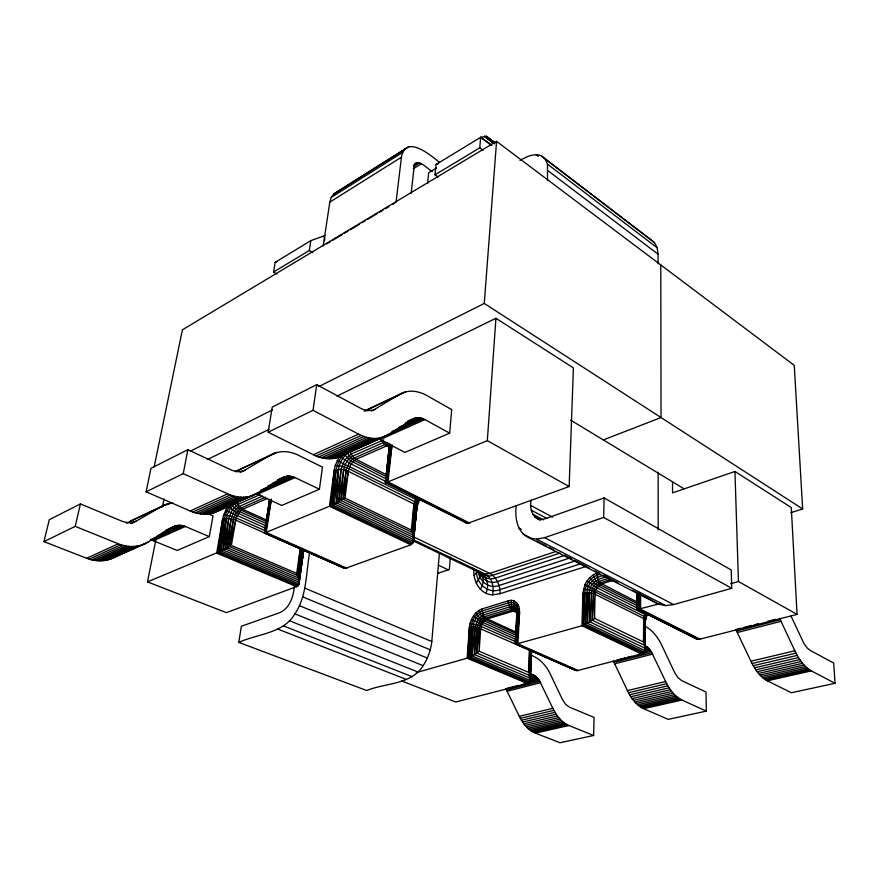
<?xml version="1.0" encoding="UTF-8"?>
<svg xmlns="http://www.w3.org/2000/svg" width="879" height="879" viewBox="0 0 879 879"><rect width="100%" height="100%" fill="white"/><g stroke="black" fill="none" stroke-linecap="round" stroke-linejoin="round"><path stroke-width="1.32" d="M672.501 481.923L672.578 492.855L734.954 471.463L791.287 507.568L797.055 614.388L698.893 639.407L695.641 638.561L637.638 609.4L637.473 592.754M416.228 672.6L467.134 658.206L469.342 627.595C470.133 619.926 474.407 611.883 481.901 608.993L508.348 600.764C513.666 598.852 518.819 603.302 519.357 608.565L516.786 611.993L515.555 643.955L577.085 670.677L643.659 653.328L645.087 650.735L645.285 648.339L645.329 619.86L647.548 613.004M577.085 670.677L516.896 644.087L518.181 613.015C519.006 607.499 514.578 600.676 508.425 602.829L481.967 611.026C475.429 613.542 471.704 620.552 471.012 627.232L470.419 656.888L472.221 655.965L530.125 680.412C528.4 670.38 528.422 660.305 529.521 649.911L531.553 652.02L530.125 680.412L528.949 682.807L527.576 683.565L467.134 658.206L470.419 656.888L472.968 627.068C473.55 621.299 476.759 615.256 482.395 613.092L508.875 604.928C514.182 603.093 517.984 608.96 517.281 613.718L516.094 644.12L581.975 625.749L589.941 621.871L645.285 648.339L645.362 620.684L644.736 619.047L593.435 593.479L589.216 592.743L582.909 593.336L581.975 625.749L642.066 654.185M697.344 639.187L637.22 609.037L637.341 592.962M640.648 594.534L640.549 609.191L700.222 639.253M386.562 475.264L389.573 443.532L385.452 482.571L389.298 448.18L390.474 445.763L387.101 482.285L385.694 482.681L390.474 445.763L386.364 482.538L467.551 523.368L569.152 486.548L573.394 367.905L495.932 318.253L336.91 396.143M386.793 442.346L389.518 445.071L388.243 443.247L389.793 446.95L389.76 449.499L389.298 448.18M698.893 639.407L637.176 608.455L637.308 592.688M604.829 575.349C595.72 576.294 587.095 583.063 586.963 592.71L587.535 623.299L645.087 650.735L645.362 620.684L647.427 613.696M575.723 670.457L477.132 627.342L472.968 627.068L472.221 655.965L476.847 653.042L477.132 627.342L479.462 620.695L484.263 616.783L510.765 608.675L514.105 608.806L516.336 611.048L513.479 607.059L514.226 600.95M637.176 608.455L637.341 592.479M637.824 593.369L637.638 609.4L660.129 603.653M644.736 629.507C641.263 625.771 649.548 614.806 644.516 614.168L584.898 584.821L582.909 593.336L582.909 625.441L642.901 653.855M531.191 652.712L531.553 652.02L530.224 678.203L474.528 654.602L475.045 627.101L477.715 619.53L483.186 615.058L509.677 606.928C519.203 605.202 517.215 619.365 516.698 624.738M645.285 648.339L645.329 619.86M604.082 497.932L731.218 569.966L731.757 588.304L603.664 517.445L604.082 497.932L545.474 518.665C534.135 523.093 528.62 509.139 531.235 500.096M638.747 593.699L638.385 609.543L638.198 593.435M470.419 656.888L529.652 681.84L529.883 672.336M505.821 688.631L519.302 716.308C522.719 723.329 527.883 730.064 535.289 733.108L560.033 742.744L593.633 735.481L594.061 717.396L569.548 707.199L565.647 704.365L562.472 699.585L550.375 674.215C546.397 665.689 539.618 658.085 530.476 655.086M637.22 609.037L637.616 593.182M637.473 607.697L637.725 597.171M269.666 499.481L264.458 533.092L329.449 506.26L334.207 470.221L341.085 469.287L346.194 470.243L415.503 504.788L416.921 507.018L413.471 541.596L410.867 544.782L345.128 568.449L264.458 533.092L269.666 499.481L267.941 512.468M529.718 675.522L530.685 650.57L528.433 672.292L479.154 651.24L476.847 653.042L529.718 675.522L531.377 651.284L530.224 678.203M530.125 680.412L531.092 655.349L530.498 665.952M640.044 593.336L639.385 609.455L639.275 594.369M644.494 652.284L585.623 624.299L586.963 592.71M606.949 577.063C598.511 577.986 589.293 583.293 589.216 592.743L589.941 621.871L592.292 620.233L593.435 593.479C593.512 583.832 604.378 581.085 611.949 579.646M516.412 631.463L515.995 640.868L516.423 635.693M528.301 683.28L467.958 657.942L469.342 627.595L472.968 627.068M518.181 613.015L516.094 644.12L517.281 613.718L515.347 643.56L516.907 614.509L519.566 612.443L519.357 608.565M547.518 180.283L547.463 164.12L545.167 159.033L541.299 155.814C533.894 152.902 526.301 156.715 519.994 160.516M410.867 544.782L329.449 506.26L336.503 502.843L413.767 539.695L412.438 532.531L413.921 503.799L416.459 496.91M529.652 681.84L530.147 672.578M589.941 621.871L591.435 593.006C591.479 583.568 601.467 579.657 609.356 578.547M646.757 612.795L644.736 619.047L643.494 641.978L644.812 645.45L592.292 620.233L591.435 593.006M587.535 623.299L589.216 592.743M516.193 505.59C514.808 517.544 516.874 532.597 529.312 537.915L658.206 604.115L665.601 605.598L673.611 604.576L731.757 588.304M418.931 498.931L416.525 505.886L413.262 535.157L340.898 500.448L346.733 467.76L350.622 460.805L354.204 458.069L384.738 444.587L388.188 444.247L390.001 445.598L386.661 445.917L356.116 459.354L352.655 462.002L349.831 466.299L348.381 471.122L344.986 498.063L336.503 502.843L338.514 469.287C339.723 462.189 343.612 455.069 350.128 451.608L352.49 456.256L356.116 459.354L387.562 475.319M515.479 642.967L516.412 627.177M516.566 624.54L516.907 614.509M582.909 625.441L584.81 592.918C585.139 584.085 591.6 575.767 600.5 574.306M469.727 523.126L387.98 481.934L392.045 444.818L387.101 482.285L487.329 440.643L495.932 318.253M415.327 520.214L416.921 507.018L413.69 537.508L338.734 501.656L341.085 469.287L344.623 460.08L351.095 454.047L383.87 439.83M413.262 535.157L415.503 504.788L418.129 497.679M318.934 386.529L484.263 303.431L496.569 141.354L794.253 365.367L802.659 508.974L790.858 512.644M450.367 557.099L449.367 569.405L437.852 573.361M438.149 177.042L434.984 174.811L479.78 147.837L480.659 137.311L486.307 136.256L495.031 142.805L486.307 136.256L491.91 140.937M516.896 644.087L519.566 612.443L517.896 643.857L578.25 670.556M386.529 479.11L350.622 460.805L343.623 453.718L338.712 461.211L336.163 469.606L332.416 504.909L412.844 543.09L413.075 540.376M413.537 534.926L413.778 532.202M449.663 433.149L451.685 409.614L427.315 395.781C419.052 390.902 408.043 389.144 399.516 394.418L373.542 410.064L366.993 410.735L361.665 408.856L316.726 384.65L272.215 407.12L268.161 432.204L313.385 454.729C321.22 458.673 330.724 460.244 339.085 456.981L386.397 435.841L415.426 417.943L418.481 417.602L423.37 418.734L449.663 433.149L404.889 452.421L378.673 438.731M294.3 586.776C293.465 596.676 289.707 607.971 280.126 612.531L241.362 626.244L238.78 642.384L366.708 690.52C385.365 682.84 411.273 684.917 423.162 665.667C427.82 658.382 430.842 650.152 431.798 641.549L439.434 552.891M476.847 653.042L479.396 625.683L482.494 620.102L485.56 618.146L512.072 610.07L515.116 610.18L516.445 611.114L513.501 610.993L486.988 619.047L484.032 620.937L481.725 624.332L480.703 628.342L479.154 651.24L479.055 627.76M413.69 537.508L416.525 505.886M147.474 581.887L221.068 551.056L298.959 583.887L299.003 580.173L297.739 575.613L300.2 548.617L303.42 551.419L298.959 583.887L297.717 586.194L226.397 612.652L147.474 581.887L155.748 540.409M340.898 500.448L343.711 469.617L345.359 464.145L348.567 459.267L352.49 456.256L383.002 442.719L385.002 442.17L388.419 445.433M413.767 539.695L416.646 508.106L419.657 499.107M416.646 508.106L413.471 541.596L334.361 503.953L338.514 469.287L332.416 504.909M474.528 654.602L477.132 627.342M411.943 544.156L330.757 505.689L334.207 470.221L335.262 465.43L339.052 457.157M346.194 470.243L343.107 499.184L412.438 532.531L411.339 530.059L413.921 503.799M472.221 655.965L475.045 627.101M467.958 657.942L471.012 627.232L468.925 657.569L528.949 682.807M434.984 174.811L436.05 164.461L480.659 137.311L491.746 145.189M343.601 568.032L235.638 520.093L231.155 518.775L226.375 518.467L221.068 551.056L223.079 550.023L226.375 518.467C227.738 512.083 231.034 505.491 236.945 502.228L293.454 476.847L319.429 489.218L322.45 467.123L298.366 455.245C289.762 450.85 278.874 450.059 270.391 455.179L243.681 470.869L237.088 471.77L231.825 470.243L187.875 449.696L150.957 468.331L146.101 491.779L190.172 510.985C198.127 514.49 207.488 515.38 215.685 512.138L255.569 494.317L284.005 476.967L288.565 475.989L293.454 476.847M427.557 183.546L428.71 172.713L436.544 167.966M412.844 543.09L413.141 540.398M413.58 536.366L414.02 532.333M414.459 528.29L415.042 522.906M412.438 532.531L415.503 504.788M411.141 193.413L414.24 166.131C417.316 156.528 428.293 169.812 432.303 171.581M262.601 496.108L239.154 506.502L234.166 511.259L231.155 518.775L227.287 547.749L298.552 578.019L301.794 549.485L297.739 575.613L229.463 546.529L223.079 550.023L228.716 518.489L232.155 509.919L237.835 504.48L260.03 494.591M467.551 523.368L385.452 482.571L389.54 446.906M223.079 550.023L299.146 582.173L303.42 551.419L299.003 580.173L225.2 548.892L228.716 518.489M396.022 202.335L401.439 157.176C405.691 133.839 430.952 155.462 439.522 162.406M386.694 475.264L387.178 471.188M387.661 467.123L388.144 463.057M388.628 458.992L388.957 456.278M299.003 580.173L302.892 550.441L298.552 578.019M230.507 505.073L226.837 510.897L224.277 518.731L219.289 551.935L298.464 585.249L298.992 581.239M299.332 578.569L299.86 574.569M300.211 571.899L300.739 567.889M301.079 565.219L301.431 562.549M301.958 558.539L302.31 555.869L301.871 558.484M336.503 502.843L341.085 469.287M238.78 642.384C257.602 633.814 283.313 633.649 294.894 613.85C307.002 595.896 305.914 573.295 309.595 552.836M265.491 529.652L265.876 527.004M266.249 524.356L266.809 520.401M267.183 517.753L267.568 515.105M346.139 568.471L265.48 532.828L270.161 499.821L264.458 533.092M297.739 575.613L296.706 573.339L300.2 548.617M299.146 582.173L303.837 549.54M297.717 586.194L217.816 552.627L222.585 519.258L223.705 514.764L227.892 506.04L236.253 512.479L265.524 525.631M268.161 432.204L313.023 410.317L316.726 384.65M267.381 498.415L242.67 509.282L239.659 511.644L236.187 517.852L231.353 545.43L229.463 546.529L233.517 519.324L236.253 512.479L240.802 508.139L265.502 497.228M298.464 585.249L303.343 552.364L302.662 553.199M323.197 245.988L329.801 202.115L331.218 197.412L333.844 193.896L405.23 148.837M324.461 240.758L324.867 238.077M300.091 570.361L300.486 567.724M330.757 505.689L336.163 469.606M511.413 600.324C510.117 605.038 512.402 610.707 517.467 611.905M473.847 568.889C472.891 580.47 479.615 594.336 492.537 594.841C494.306 587.425 492.438 578.085 485.318 574.141L413.833 540.058M338.734 501.656L343.711 469.617M270.139 499.832L264.909 533.015L345.128 568.449M276.918 274.05L273.512 272.05L309.309 250.493L310.847 240.637L325.274 235.396L322.945 236.814M273.512 272.05L275.171 262.349L310.847 240.637M265.48 532.828L271.402 499.052L266.205 532.542L347.007 568.274M209.312 536.619L183.876 525.862L151.924 540.145L177.151 550.452L209.312 536.619L213.015 515.83L208.048 513.655M343.107 499.184L348.381 471.122M217.816 552.627L224.277 518.731L226.375 518.467L219.289 551.935M146.101 491.779L183.239 473.649L187.875 449.696M225.2 548.892L231.155 518.775M162.417 506.952L164.01 498.92M154.155 466.958L182.403 329.823L496.569 141.354M227.287 547.749L233.517 519.324M80.428 503.931L49.312 519.643L43.95 541.629L75.209 526.367L80.428 503.931L123.093 521.665L129.949 522.939L136.234 521.137L163.736 505.249L172.713 502.722M229.463 546.529L235.638 520.093M485.779 593.336C490.032 585.04 486.669 574.569 477.923 570.976C482.044 574.459 487.142 577.437 492.669 575.295L560.022 553.078M337.129 460.596L416.855 499.953L418.602 500.997L417.316 504.623L417.031 503.249L414.372 501.469L348.897 468.727L341.755 466.189L335.262 465.43M480.231 589.359C484.021 584.03 484.494 576.316 479.692 571.405L479.945 577.228L476.242 583.216M516.599 602.62L515.006 608.147L517.237 612.399C515.171 610.268 516.478 606.993 518.346 605.213M584.898 584.821C587.546 578.887 592.633 573.965 599.093 572.537M645.571 612.256L643.615 618.311L643.494 641.978L594.523 618.376L593.435 593.479M645.362 620.684L645.087 650.735M385.452 482.571L386.364 477.967L385.881 482.044L391.957 485.098M265.117 532.289L264.436 532.905L269.633 500.569L270.249 501.7M474.045 575.349L478.165 570.932C478.934 581.052 488.977 589.337 499.008 585.502L575.602 560.802M592.292 620.233L594.523 618.376L595.105 594.127C595.193 584.623 606.005 582.14 613.377 580.656M645.175 618.355L645.604 617.497L643.846 616.234L595.38 591.996L589.578 589.974L583.48 589.062M408.757 146.815L333.844 193.896M345.623 453.399L341.294 456.003M331.218 197.412L402.725 152.364M329.801 202.115L401.439 157.176M414.317 164.087L416.635 162.659M413.438 165.351L418.063 162.505M413.877 166.461L419.657 162.901M413.218 168.79L421.305 163.824M222.332 508.556L217.926 511.138M43.95 541.629L86.636 558.264C94.58 561.384 103.711 561.802 111.688 558.615L145.815 543.365L174.492 526.279L179.052 525.213L183.876 525.862M326.724 243.879L330.24 241.769M332.592 240.352L341.986 234.726M344.337 233.32L347.864 231.199M350.216 229.793L359.61 224.167M361.961 222.75L365.477 220.64M367.829 219.234L377.223 213.597M379.574 212.191L383.101 210.081M385.452 208.675L388.968 206.554M392.495 204.444L394.847 203.038M116.061 556.451L118.346 555.078M126.521 523.247L136.432 518.511M190.336 451.18L272.391 409.933M207.466 459.53L269.106 429.348M129.993 521.247L165.889 504.337M274.6 453.179L235.209 471.616L276.819 452.487M364.148 411.042L403.615 392.473M137.651 517.94L168.109 503.612M365.104 410.965L405.801 391.825M166.735 504.788L170.383 503.074M130.795 523.554L133.223 522.412M131.125 523.576L136.234 521.137M240.066 472.561L245.131 470.144M371.235 411.097L374.97 409.35M86.636 558.264L118.357 543.782C127.059 547.342 137.311 547.617 145.815 543.365M190.172 510.985L227.716 493.844C235.66 497.481 245.076 498.569 253.328 495.306M313.385 454.729L358.533 434.116C366.29 438.214 375.805 440.06 384.211 436.819M89.197 559.154L120.939 544.716M192.798 512.028L230.364 494.943M316.066 455.959L361.225 435.413M91.768 559.868L123.532 545.463M195.446 512.864L233.034 495.822M318.758 456.959L363.928 436.489M94.35 560.373L126.136 546.013M198.094 513.501L235.693 496.503M321.45 457.75L366.631 437.335M96.932 560.703L128.741 546.364M200.731 513.929L238.352 496.976M324.12 458.311L369.301 437.951M168.361 529.037L174.492 526.279M277.753 479.78L284.005 476.967M407.779 421.239L413.998 418.437M166.142 530.158L175.954 525.741M277.632 479.945L285.466 476.44M407.691 421.393L415.426 417.943M165.208 530.905L177.481 525.378M278.236 480.055L286.993 476.11M405.746 422.689L416.921 417.657M99.503 560.835L131.323 546.518M203.346 514.138L240.978 497.217M326.757 458.651L371.938 438.335M161.868 532.949L179.052 525.213M272.314 483.296L288.565 475.989M404.823 423.733L418.481 417.602M157.319 535.718L180.656 525.246M267.677 486.175L290.18 476.077M398.989 427.238L420.096 417.756M102.041 560.769L133.883 546.474M205.928 514.149L243.571 497.261M329.361 458.761L374.531 438.489M150.331 539.772L182.261 525.455M260.558 490.372L291.817 476.363M391.924 431.49L421.733 418.14M104.535 560.505L136.399 546.233M208.466 513.951L246.109 497.085M331.899 458.651L377.069 438.412M106.985 560.066L138.86 545.804M210.938 513.545L248.592 496.701M334.383 458.311L379.53 438.105M351.347 451.059L423.37 418.734M109.381 559.429L147.958 542.189M213.355 512.94L257.701 493.119M336.778 457.761L388.474 434.655M111.688 558.615L113.929 557.616M153.506 540.706L185.469 526.444M255.932 493.624L257.547 494.273L295.08 477.528M380.31 439.489L425.018 419.536M319.429 489.218L281.741 505.436L257.547 494.273M603.313 439.929L661.03 417.536L660.788 264.931M275.171 262.349L277.05 261.634M529.312 537.915L536.597 539.135L544.628 537.651L603.664 517.445M436.05 164.461L438.588 163.615M555.847 551.485L489.801 573.405L485.318 574.141L481.263 573.306L412.339 540.497M565.241 555.143L495.273 578.085C489.834 579.92 483.23 578.096 480.516 572.8M570.053 557.945L497.426 581.557C490.021 584.337 481.252 579.755 479.692 571.943M580.492 563.879L499.898 589.644C487.581 594.391 475.814 582.744 476.473 570.548M492.537 594.841L500.041 593.71L585.963 566.472M224.277 518.731L222.585 519.258L216.673 553.122L296.805 586.743M730.614 583.733L738.448 581.513L797.055 614.388M529.51 675.896L533.355 674.896L536.421 676.896L539.135 680.071L552.858 708.331C556.33 715.44 561.472 722.34 568.944 725.527L593.633 735.481M529.279 676.753L534.399 675.413M529.026 677.753L535.421 676.094M644.725 647.669L647.34 646.988L651.119 651.295L665.634 681.511C669.249 688.949 674.325 696.344 681.972 700.058L706.342 711.122L705.991 692.015L681.796 680.698L677.896 677.61L674.611 672.479L661.81 645.384C658.151 637.824 652.987 630.441 645.362 626.485M530.015 678.555L536.421 676.896M644.428 648.889L648.35 647.867M529.696 679.83L537.377 677.841M645.395 649.9L649.317 648.889M529.323 681.214L538.289 678.896M643.703 651.724L650.24 650.031M507.095 688.301L518.632 685.345M521.192 684.686L539.135 680.071M617.091 660.041L624.947 658.019M627.562 657.349L631.485 656.338M638.033 654.657L651.119 651.295M741.118 628.166L735.822 629.518L750.919 661.217C754.665 668.908 759.654 676.665 767.389 680.807L791.353 692.74L835.05 683.291L833.699 663.052L810.163 650.383L807.241 648.076L803.681 643.01L791.012 616.014M743.755 627.485L751.688 625.441M754.336 624.76L758.302 623.738M767.554 621.365L775.487 619.321M527.576 683.565L455.696 702.013L401.637 680.95M506.59 689.883L539.915 681.346M613.168 661.041L613.96 662.381L651.932 652.657M736.657 630.957L780.299 619.772L794.847 650.779C798.648 658.591 803.593 666.524 811.361 670.908L835.05 683.291M507.282 691.202L540.618 682.697M613.96 662.381L614.696 663.799L652.668 654.108M737.426 632.473L781.079 621.332M519.302 716.308L552.858 708.331M614.696 663.799L627.408 690.597L665.634 681.511M750.919 661.217L794.847 650.779M520.324 718.319L553.902 710.375M627.408 690.597L628.485 692.74L666.721 683.697M752.061 663.524L796 653.13M521.423 720.242L555.012 712.342M628.485 692.74L629.628 694.795L667.886 685.807M753.259 665.733L797.22 655.393M522.587 722.066L556.187 714.209M629.628 694.795L630.847 696.75L669.117 687.807M754.512 667.842L798.495 657.558M523.829 723.802L557.44 715.978M630.847 696.75L632.122 698.607L670.402 689.707M755.819 669.831L799.813 659.602M525.115 725.417L558.747 717.638M632.122 698.607L633.44 700.343L671.732 691.487M757.182 671.71L801.176 661.524M526.466 726.922L560.099 719.176M633.44 700.343L634.825 701.958L673.116 693.146M758.577 673.457L802.582 663.326M527.861 728.295L561.505 720.582M634.825 701.958L636.231 703.442L674.534 694.663M760.005 675.072L804.01 664.974M529.301 729.537L562.945 721.857M636.231 703.442L637.682 704.793L675.995 696.047M761.456 676.533L805.461 666.491M530.762 730.647L564.417 722.999M637.682 704.793L639.165 705.991L677.467 697.278M762.928 677.841L806.933 667.842M532.256 731.614L565.911 723.988M639.165 705.991L640.659 707.046L678.962 698.365M764.411 678.995L808.405 669.029M533.773 732.438L567.427 724.834M640.659 707.046L642.164 707.947L680.467 699.288M765.906 679.994L809.889 670.051M535.289 733.108L568.944 725.527M642.164 707.947L643.681 708.683L681.972 700.058M767.389 680.807L811.361 670.908M706.342 711.122L668.183 719.374L643.681 708.683M223.705 514.764L234.089 517.006L264.722 530.487M470.012 623.574L479.396 625.683L516.05 641.846M418.019 500.986L418.602 501.129M645.318 614.97L646.175 615.267M277.72 629.056L406.307 679.423M283.62 625.947L412.24 676.72M289.488 620.761L417.997 672.028M75.209 526.367L118.357 543.782M294.894 613.85L423.162 665.667M299.442 605.697L427.37 658.096M302.805 596.907L430.314 649.856M304.749 588.106L431.798 641.549M231.353 545.43L296.706 573.339M529.597 673.292L533.355 674.896M516.588 644.109L574.207 669.853M265.601 528.268L225.518 510.259M516.731 639.89L471.419 619.585M266.897 523.818L239.659 511.644L235.737 509.183L232.441 505.777M516.489 635.451L482.494 620.102L479.363 617.508L476 612.795M516.478 637.539L481.176 621.717L473.462 615.915M266.194 519.852L242.67 509.282L239.154 506.502L236.945 502.228M516.94 632.506L485.56 618.146L483.186 615.058L481.901 608.993M267.161 521.862L241.165 510.216L237.44 507.557L234.682 503.623M516.676 633.748L483.988 618.882L481.22 615.981L478.879 610.433M183.239 473.649L227.716 493.844M517.149 612.685C511.765 611.377 507.985 606.268 508.348 600.764M438.379 565.197L448.246 569.823M643.659 653.328L583.997 625.035L584.81 592.918L585.623 624.299M417.206 542.035L419.679 543.211M435.786 550.891L438.269 552.078M459.332 562.12L461.816 563.296M471.726 568.021L476.682 570.383M413.35 536.805L489.801 573.405C496.877 577.349 500.272 585.875 500.041 593.71M344.986 498.063L411.339 530.059M465.804 522.95L461.167 519.918M386.211 481.681L349.018 462.881L339.69 456.014M387.101 482.285L468.716 523.368M638.319 608.598L597.182 587.897L587.084 580.887M385.804 476.341L354.358 460.42L350.501 457.454L347.491 453.201M637.671 603.906L600.203 584.931L595.819 580.832L593.105 574.943M637.275 605.752L598.588 586.216L593.732 582.491L589.886 577.514M638.176 602.533L600.5 583.129L598.061 579.799L596.555 573.328M523.28 534.124L530.564 537.871M536.629 540.992L546.342 545.98M548.771 547.221L553.616 549.727M565.757 555.957L571.822 559.077M574.251 560.33L588.82 567.812M594.885 570.932L597.313 572.185M603.379 575.305L617.948 582.788M632.517 590.281L638.583 593.391M641.011 594.644L651.932 600.258M518.874 528.081L521.291 529.323M536.597 539.135L665.601 605.598M544.628 537.651L673.611 604.576M313.023 410.317L358.533 434.116M390.298 447.829L384.738 444.587L381.596 440.467M534.784 517.061L539.607 519.621M537.827 518.896L540.244 520.181M532.531 514.083L543.376 519.83M531.235 510.161L546.87 518.478M530.96 505.568L552.561 517.127M645.274 645.669L647.34 646.988M487.329 440.643L569.152 486.548M695.641 638.561L692.158 636.121M570.603 420.118L684.104 488.823M309.309 250.493L312.726 252.581M652.976 600.906L658.206 604.115M484.263 303.431L802.659 508.974M493.053 143.145L484.549 136.289L494.427 143.519M486.494 136.849L491.921 140.838M479.78 147.837L482.956 150.188M480.659 137.311L491.493 145.409M548.002 170.724L658.074 254.218L658.074 263.81M536.146 154.638L538.322 156.297M547.463 164.12L657.173 247.79L658.074 254.218M541.299 155.814L650.449 239.308L654.558 242.703L657.173 247.79M545.167 159.033L654.558 242.703M484.549 136.289L494.262 143.782M571.064 667.546L572.625 668.875M779.453 618.311L780.299 619.772M389.331 445.279L389.793 446.95M516.786 611.993L517.006 613.135M734.954 471.463L738.448 581.513M644.736 619.047L644.812 645.45M658.151 472.188L658.184 529.762"/></g></svg>
